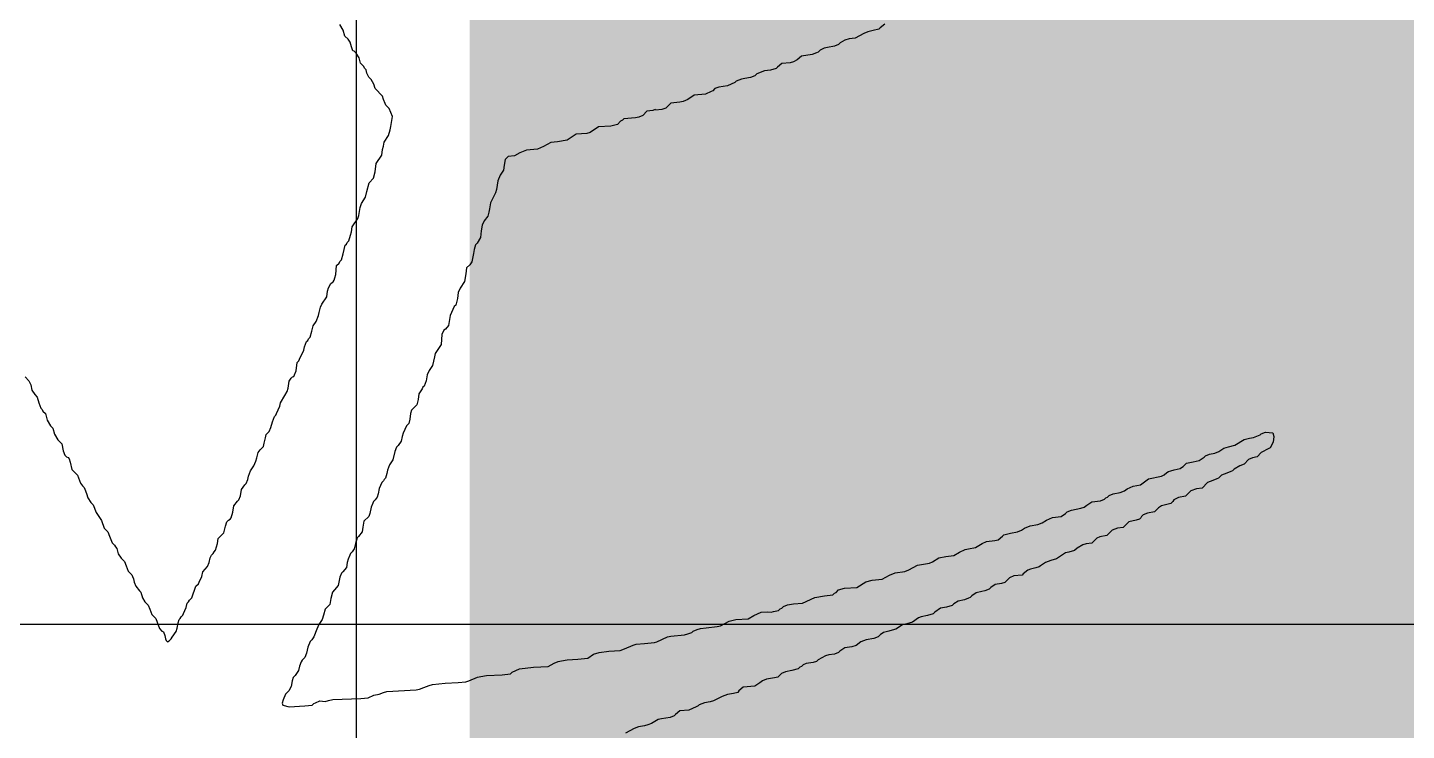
# Model space of a CAD drawing. Header units: inches. Extents: x -8 to 210, y -39 to 109.
# Drawn here: x 51.187 to 53.386, y 33.491 to 34.612 of the extents above; entities that cross this region are included whole.
import ezdxf

# ---------------------------------------------------------------- set-up
doc = ezdxf.new("R2010")
doc.units = ezdxf.units.IN
for name, color, linetype in [('Bottom Layer', 5, 'Continuous'), ('Bottom Overlay', 54, 'Continuous'), ('Top Layer', 1, 'Continuous')]:
    doc.layers.add(name, color=color, linetype=linetype)

msp = doc.modelspace()

# ---------------------------------------------------------------- hatches: boundary and pattern name
at = {"layer": 'Top Layer'}
msp.add_hatch(color=1, dxfattribs=at).paths.add_polyline_path([(51.8922, 15.7226), (53.9702, 15.7226), (53.9702, 46.99), (51.8922, 46.99)])

# ---------------------------------------------------------------- linework, layer by layer
at = {"layer": 'Bottom Layer'}
msp.add_line((60.1472, 33.6602), (19.6483, 33.6602), dxfattribs=at)
at = {"layer": 'Bottom Overlay'}
for p, q in [((51.6902, 34.608), (51.6849, 34.6172)), ((51.6928, 34.5988), (51.6902, 34.608)), ((52.5206, 34.6028), (52.5068, 34.5956)), ((52.5272, 34.6054), (52.5206, 34.6028)), ((52.5357, 34.6074), (52.5272, 34.6054)), ((52.5449, 34.61), (52.5357, 34.6074)), ((52.5468, 34.612), (52.5449, 34.61)), ((52.5541, 34.6179), (52.5468, 34.612)), ((51.6981, 34.5936), (51.6928, 34.5988)), ((51.7013, 34.589), (51.6981, 34.5936)), ((51.7033, 34.5818), (51.7013, 34.589)), ((51.7059, 34.5752), (51.7033, 34.5818)), ((52.4629, 34.5805), (52.4576, 34.5792)), ((52.474, 34.5824), (52.4629, 34.5805)), ((52.4806, 34.5851), (52.474, 34.5824)), ((52.4832, 34.5877), (52.4806, 34.5851)), ((52.4904, 34.5923), (52.4832, 34.5877)), ((52.4977, 34.5942), (52.4904, 34.5923)), ((52.5068, 34.5956), (52.4977, 34.5942)), ((51.7079, 34.5746), (51.7059, 34.5752)), ((51.7112, 34.5713), (51.7079, 34.5746)), ((51.7158, 34.5641), (51.7112, 34.5713)), ((51.7177, 34.5555), (51.7158, 34.5641)), ((52.4143, 34.5608), (52.4084, 34.5575)), ((52.4216, 34.5667), (52.4143, 34.5608)), ((52.4386, 34.5693), (52.4216, 34.5667)), ((52.4452, 34.5719), (52.4386, 34.5693)), ((52.4478, 34.5733), (52.4452, 34.5719)), ((52.4511, 34.5765), (52.4478, 34.5733)), ((52.4576, 34.5792), (52.4511, 34.5765)), ((51.723, 34.5503), (51.7177, 34.5555)), ((51.7243, 34.5477), (51.723, 34.5503)), ((51.7269, 34.545), (51.7243, 34.5477)), ((51.7282, 34.5398), (51.7269, 34.545)), ((51.7309, 34.5332), (51.7282, 34.5398)), ((52.3501, 34.5385), (52.3468, 34.5352)), ((52.3625, 34.5431), (52.3501, 34.5385)), ((52.3717, 34.5444), (52.3625, 34.5431)), ((52.3809, 34.547), (52.3717, 34.5444)), ((52.3829, 34.549), (52.3809, 34.547)), ((52.3901, 34.5549), (52.3829, 34.549)), ((52.4032, 34.5562), (52.3901, 34.5549)), ((52.4084, 34.5575), (52.4032, 34.5562)), ((51.7348, 34.5293), (51.7309, 34.5332)), ((51.7394, 34.5221), (51.7348, 34.5293)), ((51.7413, 34.5149), (51.7394, 34.5221)), ((51.7532, 34.5031), (51.7413, 34.5149)), ((52.2832, 34.5149), (52.2799, 34.5116)), ((52.2897, 34.5175), (52.2832, 34.5149)), ((52.3035, 34.5195), (52.2897, 34.5175)), ((52.3153, 34.5247), (52.3035, 34.5195)), ((52.3173, 34.5267), (52.3153, 34.5247)), ((52.3258, 34.53), (52.3173, 34.5267)), ((52.331, 34.5313), (52.3258, 34.53)), ((52.3402, 34.5326), (52.331, 34.5313)), ((52.3468, 34.5352), (52.3402, 34.5326)), ((51.7545, 34.4978), (51.7532, 34.5031)), ((51.7571, 34.4913), (51.7545, 34.4978)), ((52.213, 34.4919), (52.2051, 34.484)), ((52.2274, 34.4932), (52.213, 34.4919)), ((52.2327, 34.4945), (52.2274, 34.4932)), ((52.2399, 34.4978), (52.2327, 34.4945)), ((52.2504, 34.5044), (52.2399, 34.4978)), ((52.2681, 34.5063), (52.2504, 34.5044)), ((52.2773, 34.5103), (52.2681, 34.5063)), ((52.2799, 34.5116), (52.2773, 34.5103)), ((51.7584, 34.4886), (51.7571, 34.4913)), ((51.7637, 34.4834), (51.7584, 34.4886)), ((51.7689, 34.4703), (51.7637, 34.4834)), ((51.7663, 34.4545), (51.7689, 34.4703)), ((52.1618, 34.4696), (52.1566, 34.4683)), ((52.1684, 34.4722), (52.1618, 34.4696)), ((52.1749, 34.4788), (52.1684, 34.4722)), ((52.1841, 34.4801), (52.1749, 34.4788)), ((52.188, 34.4814), (52.1841, 34.4801)), ((52.1887, 34.4808), (52.188, 34.4814)), ((52.1985, 34.4814), (52.1887, 34.4808)), ((52.2051, 34.484), (52.1985, 34.4814)), ((51.7623, 34.4401), (51.765, 34.4493)), ((51.765, 34.4493), (51.7663, 34.4545)), ((52.0975, 34.4539), (52.0844, 34.4447)), ((52.1172, 34.4552), (52.0975, 34.4539)), ((52.1277, 34.4578), (52.1172, 34.4552)), ((52.1329, 34.4631), (52.1277, 34.4578)), ((52.1356, 34.4644), (52.1329, 34.4631)), ((52.1382, 34.467), (52.1356, 34.4644)), ((52.1566, 34.4683), (52.1382, 34.467)), ((51.7545, 34.423), (51.7558, 34.4296)), ((51.7558, 34.4296), (51.7623, 34.4401)), ((52.0214, 34.4289), (52.0096, 34.4224)), ((52.0319, 34.4303), (52.0214, 34.4289)), ((52.0477, 34.4329), (52.0319, 34.4303)), ((52.0621, 34.4421), (52.0477, 34.4329)), ((52.0792, 34.4434), (52.0621, 34.4421)), ((52.0844, 34.4447), (52.0792, 34.4434)), ((51.7427, 34.3955), (51.7518, 34.4086)), ((51.7518, 34.4086), (51.7532, 34.4178)), ((51.7532, 34.4178), (51.7545, 34.423)), ((51.9532, 34.4066), (51.9486, 34.402)), ((51.9637, 34.4079), (51.9532, 34.4066)), ((51.9722, 34.4125), (51.9637, 34.4079)), ((51.9827, 34.4165), (51.9722, 34.4125)), ((52.0004, 34.4184), (51.9827, 34.4165)), ((52.0096, 34.4224), (52.0004, 34.4184)), ((51.7387, 34.3719), (51.7413, 34.3824)), ((51.7413, 34.3824), (51.7427, 34.3955)), ((51.946, 34.385), (51.9408, 34.3771)), ((51.9473, 34.3929), (51.946, 34.385)), ((51.9486, 34.402), (51.9473, 34.3929)), ((51.7282, 34.3509), (51.7315, 34.3647)), ((51.7315, 34.3647), (51.7387, 34.3719)), ((51.9368, 34.3679), (51.9349, 34.3542)), ((51.9408, 34.3771), (51.9368, 34.3679)), ((51.7197, 34.3319), (51.7256, 34.3417)), ((51.7256, 34.3417), (51.7282, 34.3509)), ((51.9335, 34.3489), (51.925, 34.3325)), ((51.9349, 34.3542), (51.9335, 34.3489)), ((51.7151, 34.3128), (51.7171, 34.3253)), ((51.7171, 34.3253), (51.7197, 34.3319)), ((51.9224, 34.3181), (51.9211, 34.3115)), ((51.9237, 34.3233), (51.9224, 34.3181)), ((51.925, 34.3325), (51.9237, 34.3233)), ((51.7033, 34.2866), (51.7046, 34.2945)), ((51.7046, 34.2945), (51.7138, 34.3076)), ((51.7138, 34.3076), (51.7151, 34.3128)), ((51.9119, 34.2971), (51.9106, 34.2879)), ((51.9152, 34.3043), (51.9119, 34.2971)), ((51.9211, 34.3115), (51.9152, 34.3043)), ((51.6967, 34.2695), (51.6994, 34.2722)), ((51.6994, 34.2722), (51.702, 34.2814)), ((51.702, 34.2814), (51.7033, 34.2866)), ((51.9093, 34.2774), (51.904, 34.2682)), ((51.9106, 34.2879), (51.9093, 34.2774)), ((51.6876, 34.242), (51.6902, 34.2512)), ((51.6902, 34.2512), (51.6935, 34.265)), ((51.6935, 34.265), (51.6954, 34.2669)), ((51.6954, 34.2669), (51.6967, 34.2695)), ((51.8981, 34.2518), (51.8968, 34.244)), ((51.8994, 34.2584), (51.8981, 34.2518)), ((51.9014, 34.2656), (51.8994, 34.2584)), ((51.904, 34.2682), (51.9014, 34.2656)), ((51.6784, 34.2184), (51.6797, 34.2328)), ((51.6797, 34.2328), (51.6836, 34.2367)), ((51.6836, 34.2367), (51.6849, 34.2394)), ((51.6849, 34.2394), (51.6876, 34.242)), ((51.887, 34.2289), (51.8857, 34.2197)), ((51.8922, 34.2341), (51.887, 34.2289)), ((51.8955, 34.2387), (51.8922, 34.2341)), ((51.8968, 34.244), (51.8955, 34.2387)), ((51.6705, 34.204), (51.6725, 34.2059)), ((51.6725, 34.2059), (51.6744, 34.2066)), ((51.6744, 34.2066), (51.6758, 34.2092)), ((51.6758, 34.2092), (51.6771, 34.2131)), ((51.6771, 34.2131), (51.6784, 34.2184)), ((51.8837, 34.2072), (51.8771, 34.1967)), ((51.8857, 34.2197), (51.8837, 34.2072)), ((51.6639, 34.183), (51.6653, 34.1921)), ((51.6653, 34.1921), (51.6666, 34.1974)), ((51.6666, 34.1974), (51.6705, 34.204)), ((51.8738, 34.1895), (51.8725, 34.1803)), ((51.8771, 34.1967), (51.8738, 34.1895)), ((51.6521, 34.158), (51.6541, 34.1666)), ((51.6541, 34.1666), (51.6561, 34.1712)), ((51.6561, 34.1712), (51.6639, 34.183)), ((51.8673, 34.1672), (51.8607, 34.1528)), ((51.8699, 34.1698), (51.8673, 34.1672)), ((51.8725, 34.1803), (51.8699, 34.1698)), ((51.6423, 34.1364), (51.6469, 34.1436)), ((51.6469, 34.1436), (51.6508, 34.1528)), ((51.6508, 34.1528), (51.6521, 34.158)), ((51.8607, 34.1528), (51.8581, 34.137)), ((51.6351, 34.1161), (51.6377, 34.1187)), ((51.6377, 34.1187), (51.6403, 34.1279)), ((51.6403, 34.1279), (51.6423, 34.1364)), ((51.8476, 34.1226), (51.8463, 34.1069)), ((51.8509, 34.1298), (51.8476, 34.1226)), ((51.8535, 34.1311), (51.8509, 34.1298)), ((51.8581, 34.137), (51.8535, 34.1311)), ((51.6207, 34.0833), (51.6272, 34.0977)), ((51.6272, 34.0977), (51.6285, 34.1029)), ((51.6285, 34.1029), (51.6318, 34.1115)), ((51.6318, 34.1115), (51.6338, 34.1134)), ((51.6338, 34.1134), (51.6351, 34.1161)), ((51.8463, 34.1069), (51.8371, 34.0924)), ((51.6154, 34.0649), (51.6167, 34.078)), ((51.6167, 34.078), (51.6193, 34.0806)), ((51.6193, 34.0806), (51.6207, 34.0833)), ((51.8358, 34.0872), (51.8325, 34.0734)), ((51.8371, 34.0924), (51.8358, 34.0872)), ((51.1831, 34.0551), (51.189, 34.0491)), ((51.6043, 34.0485), (51.6075, 34.0531)), ((51.6075, 34.0531), (51.6095, 34.0551)), ((51.6095, 34.0551), (51.6115, 34.0557)), ((51.6115, 34.0557), (51.6128, 34.0583)), ((51.6128, 34.0583), (51.6154, 34.0649)), ((51.824, 34.0583), (51.8227, 34.0491)), ((51.8273, 34.0655), (51.824, 34.0583)), ((51.8325, 34.0734), (51.8273, 34.0655)), ((51.189, 34.0491), (51.1917, 34.0426)), ((51.1917, 34.0426), (51.1936, 34.0341)), ((51.1936, 34.0341), (51.1982, 34.0268)), ((51.597, 34.0255), (51.601, 34.0321)), ((51.601, 34.0321), (51.6023, 34.0373)), ((51.6023, 34.0373), (51.6043, 34.0485)), ((51.8161, 34.036), (51.8109, 34.0282)), ((51.8174, 34.0387), (51.8161, 34.036)), ((51.8194, 34.0406), (51.8174, 34.0387)), ((51.8227, 34.0491), (51.8194, 34.0406)), ((51.1982, 34.0268), (51.2022, 34.0229)), ((51.2022, 34.0229), (51.2048, 34.0137)), ((51.2048, 34.0137), (51.2081, 34.0052)), ((51.5839, 33.9967), (51.5892, 34.0085)), ((51.5892, 34.0085), (51.5905, 34.0137)), ((51.5905, 34.0137), (51.597, 34.0255)), ((51.8076, 34.0104), (51.7991, 34.0019)), ((51.8096, 34.019), (51.8076, 34.0104)), ((51.8109, 34.0282), (51.8096, 34.019)), ((51.2081, 34.0052), (51.21, 34.0032)), ((51.21, 34.0032), (51.2113, 34.0006)), ((51.2113, 34.0006), (51.2153, 33.9967)), ((51.2153, 33.9967), (51.2179, 33.9862)), ((51.2179, 33.9862), (51.2232, 33.977)), ((51.5774, 33.9836), (51.5806, 33.9921)), ((51.5806, 33.9921), (51.5826, 33.994)), ((51.5826, 33.994), (51.5839, 33.9967)), ((51.7964, 33.9875), (51.7951, 33.9809)), ((51.7978, 33.9967), (51.7964, 33.9875)), ((51.7991, 34.0019), (51.7978, 33.9967)), ((51.2232, 33.977), (51.2271, 33.9731)), ((51.2271, 33.9731), (51.2297, 33.9639)), ((51.2297, 33.9639), (51.235, 33.9547)), ((51.5675, 33.9632), (51.5721, 33.9678)), ((51.5721, 33.9678), (51.5747, 33.9744)), ((51.5747, 33.9744), (51.5774, 33.9836)), ((51.786, 33.9652), (51.7846, 33.9599)), ((51.7912, 33.977), (51.786, 33.9652)), ((51.7951, 33.9809), (51.7912, 33.977)), ((53.1529, 33.9626), (53.1549, 33.9645)), ((53.1549, 33.9645), (53.1615, 33.9672)), ((53.1615, 33.9672), (53.1733, 33.9658)), ((53.1733, 33.9658), (53.1752, 33.9599)), ((51.235, 33.9547), (51.2415, 33.9481)), ((51.2415, 33.9481), (51.2435, 33.937)), ((51.5577, 33.9389), (51.5629, 33.9442)), ((51.5629, 33.9442), (51.5642, 33.9494)), ((51.5642, 33.9494), (51.5662, 33.958)), ((51.5662, 33.958), (51.5675, 33.9632)), ((51.7755, 33.9429), (51.7728, 33.9363)), ((51.7781, 33.9455), (51.7755, 33.9429)), ((51.7827, 33.9527), (51.7781, 33.9455)), ((51.7846, 33.9599), (51.7827, 33.9527)), ((53.0952, 33.9416), (53.1024, 33.9435)), ((53.1024, 33.9435), (53.1129, 33.9462)), ((53.1129, 33.9462), (53.1274, 33.9553)), ((53.1274, 33.9553), (53.1359, 33.9573)), ((53.1359, 33.9573), (53.1424, 33.9586)), ((53.1424, 33.9586), (53.1529, 33.9626)), ((53.1693, 33.9422), (53.1667, 33.9409)), ((53.1739, 33.9508), (53.1693, 33.9422)), ((53.1752, 33.9599), (53.1739, 33.9508)), ((51.2435, 33.937), (51.2461, 33.9304)), ((51.2461, 33.9304), (51.2487, 33.9278)), ((51.2487, 33.9278), (51.2514, 33.9265)), ((51.2514, 33.9265), (51.2533, 33.9245)), ((51.2533, 33.9245), (51.2546, 33.9193)), ((51.5478, 33.9134), (51.5511, 33.9206)), ((51.5511, 33.9206), (51.5524, 33.9258)), ((51.5524, 33.9258), (51.5544, 33.9344)), ((51.5544, 33.9344), (51.5577, 33.9389)), ((51.7696, 33.9226), (51.7643, 33.9147)), ((51.7728, 33.9363), (51.7696, 33.9226)), ((53.0355, 33.9173), (53.046, 33.9199)), ((53.046, 33.9199), (53.0559, 33.9219)), ((53.0559, 33.9219), (53.0637, 33.9271)), ((53.0637, 33.9271), (53.0657, 33.9291)), ((53.0657, 33.9291), (53.0723, 33.9317)), ((53.0723, 33.9317), (53.0808, 33.9337)), ((53.0808, 33.9337), (53.0873, 33.9363)), ((53.0873, 33.9363), (53.0952, 33.9416)), ((53.1346, 33.9232), (53.1274, 33.916)), ((53.1411, 33.9258), (53.1346, 33.9232)), ((53.1484, 33.9278), (53.1411, 33.9258)), ((53.1549, 33.9344), (53.1484, 33.9278)), ((53.1667, 33.9409), (53.1549, 33.9344)), ((51.2546, 33.9193), (51.2573, 33.9075)), ((51.2573, 33.9075), (51.2664, 33.8983)), ((51.2664, 33.8983), (51.271, 33.8858)), ((51.5393, 33.897), (51.5426, 33.9055)), ((51.5426, 33.9055), (51.5478, 33.9134)), ((51.7597, 33.9009), (51.7577, 33.8937)), ((51.761, 33.9062), (51.7597, 33.9009)), ((51.7643, 33.9147), (51.761, 33.9062)), ((52.9955, 33.897), (53.0001, 33.8989)), ((53.0001, 33.8989), (53.004, 33.9029)), ((53.004, 33.9029), (53.0067, 33.9042)), ((53.0067, 33.9042), (53.0106, 33.9055)), ((53.0106, 33.9055), (53.0159, 33.9068)), ((53.0159, 33.9068), (53.0257, 33.9088)), ((53.0257, 33.9088), (53.0277, 33.9107)), ((53.0277, 33.9107), (53.0303, 33.9121)), ((53.0303, 33.9121), (53.0355, 33.9173)), ((53.0913, 33.8983), (53.0867, 33.8937)), ((53.0998, 33.9016), (53.0913, 33.8983)), ((53.1064, 33.9042), (53.0998, 33.9016)), ((53.109, 33.9055), (53.1064, 33.9042)), ((53.1116, 33.9081), (53.109, 33.9055)), ((53.1208, 33.9134), (53.1116, 33.9081)), ((53.1274, 33.916), (53.1208, 33.9134)), ((51.271, 33.8858), (51.2743, 33.8812)), ((51.2743, 33.8812), (51.2769, 33.8786)), ((51.2769, 33.8786), (51.2782, 33.876)), ((51.2782, 33.876), (51.2809, 33.8694)), ((51.5282, 33.8753), (51.5334, 33.8832)), ((51.5334, 33.8832), (51.5354, 33.8852)), ((51.5354, 33.8852), (51.538, 33.8917)), ((51.538, 33.8917), (51.5393, 33.897)), ((51.7479, 33.8773), (51.7459, 33.8688)), ((51.7518, 33.8865), (51.7479, 33.8773)), ((51.7545, 33.8891), (51.7518, 33.8865)), ((51.7558, 33.8917), (51.7545, 33.8891)), ((51.7577, 33.8937), (51.7558, 33.8917)), ((52.9365, 33.8734), (52.9411, 33.8766)), ((52.9411, 33.8766), (52.9503, 33.8806)), ((52.9503, 33.8806), (52.9621, 33.8832)), ((52.9621, 33.8832), (52.9752, 33.8924)), ((52.9752, 33.8924), (52.9955, 33.897)), ((53.0513, 33.8766), (53.0427, 33.8734)), ((53.0605, 33.8779), (53.0513, 33.8766)), ((53.069, 33.8865), (53.0605, 33.8779)), ((53.0775, 33.8898), (53.069, 33.8865)), ((53.0841, 33.8924), (53.0775, 33.8898)), ((53.0867, 33.8937), (53.0841, 33.8924)), ((51.2809, 33.8694), (51.2828, 33.8622)), ((51.2828, 33.8622), (51.2874, 33.855)), ((51.2874, 33.855), (51.2914, 33.8511)), ((51.5157, 33.8497), (51.5216, 33.857)), ((51.5216, 33.857), (51.5236, 33.8589)), ((51.5236, 33.8589), (51.5262, 33.8655)), ((51.5262, 33.8655), (51.5282, 33.8753)), ((51.7374, 33.8537), (51.7348, 33.8471)), ((51.7387, 33.8563), (51.7374, 33.8537)), ((51.7413, 33.8589), (51.7387, 33.8563)), ((51.7446, 33.8635), (51.7413, 33.8589)), ((51.7459, 33.8688), (51.7446, 33.8635)), ((52.8768, 33.8504), (52.8847, 33.8556)), ((52.8847, 33.8556), (52.8984, 33.8576)), ((52.8984, 33.8576), (52.905, 33.8602)), ((52.905, 33.8602), (52.907, 33.8622)), ((52.907, 33.8622), (52.9096, 33.8635)), ((52.9096, 33.8635), (52.9122, 33.8661)), ((52.9122, 33.8661), (52.9188, 33.8688)), ((52.9188, 33.8688), (52.9299, 33.8707)), ((52.9299, 33.8707), (52.9365, 33.8734)), ((53.0139, 33.8563), (53.0106, 33.853)), ((53.0152, 33.8589), (53.0139, 33.8563)), ((53.0185, 33.8609), (53.0152, 33.8589)), ((53.0231, 33.8629), (53.0185, 33.8609)), ((53.0342, 33.8648), (53.0231, 33.8629)), ((53.0427, 33.8734), (53.0342, 33.8648)), ((51.2914, 33.8511), (51.296, 33.8386)), ((51.296, 33.8386), (51.2992, 33.834)), ((51.2992, 33.834), (51.3045, 33.8261)), ((51.5118, 33.8301), (51.5144, 33.8392)), ((51.5144, 33.8392), (51.5157, 33.8497)), ((51.7309, 33.8327), (51.723, 33.8248)), ((51.7328, 33.8373), (51.7309, 33.8327)), ((51.7348, 33.8471), (51.7328, 33.8373)), ((52.8217, 33.8307), (52.8355, 33.8327)), ((52.8355, 33.8327), (52.8427, 33.8373)), ((52.8427, 33.8373), (52.8453, 33.8399)), ((52.8453, 33.8399), (52.8519, 33.8425)), ((52.8519, 33.8425), (52.867, 33.8458)), ((52.867, 33.8458), (52.8722, 33.8471)), ((52.8722, 33.8471), (52.8768, 33.8504)), ((52.964, 33.8327), (52.9627, 33.8301)), ((52.9667, 33.8353), (52.964, 33.8327)), ((52.9732, 33.8379), (52.9667, 33.8353)), ((52.9844, 33.8399), (52.9732, 33.8379)), ((52.9909, 33.8465), (52.9844, 33.8399)), ((52.9955, 33.8497), (52.9909, 33.8465)), ((53.0106, 33.853), (52.9955, 33.8497)), ((51.3045, 33.8261), (51.3091, 33.8137)), ((51.3091, 33.8137), (51.315, 33.8078)), ((51.5, 33.8064), (51.5026, 33.8169)), ((51.5026, 33.8169), (51.5046, 33.8242)), ((51.5046, 33.8242), (51.5072, 33.8268)), ((51.5072, 33.8268), (51.5098, 33.8281)), ((51.5098, 33.8281), (51.5118, 33.8301)), ((51.7217, 33.8156), (51.7204, 33.8078)), ((51.723, 33.8248), (51.7217, 33.8156)), ((52.7659, 33.8078), (52.7725, 33.8104)), ((52.7725, 33.8104), (52.7771, 33.8137)), ((52.7771, 33.8137), (52.7863, 33.8176)), ((52.7863, 33.8176), (52.7987, 33.8196)), ((52.7987, 33.8196), (52.8053, 33.8222)), ((52.8053, 33.8222), (52.8125, 33.8268)), ((52.8125, 33.8268), (52.8217, 33.8307)), ((52.9168, 33.8104), (52.9083, 33.8019)), ((52.9253, 33.8137), (52.9168, 33.8104)), ((52.9345, 33.815), (52.9253, 33.8137)), ((52.9437, 33.8242), (52.9345, 33.815)), ((52.9555, 33.8268), (52.9437, 33.8242)), ((52.9608, 33.8281), (52.9555, 33.8268)), ((52.9627, 33.8301), (52.9608, 33.8281)), ((51.315, 33.8078), (51.3176, 33.8012)), ((51.3176, 33.8012), (51.3215, 33.7907)), ((51.3215, 33.7907), (51.3255, 33.7868)), ((51.4868, 33.7789), (51.4895, 33.7894)), ((51.4895, 33.7894), (51.4908, 33.7973)), ((51.4908, 33.7973), (51.5, 33.8064)), ((51.7099, 33.7894), (51.7079, 33.7809)), ((51.7125, 33.7986), (51.7099, 33.7894)), ((51.7145, 33.8005), (51.7125, 33.7986)), ((51.7204, 33.8078), (51.7145, 33.8005)), ((52.699, 33.7828), (52.7095, 33.7894)), ((52.7095, 33.7894), (52.7167, 33.7927)), ((52.7167, 33.7927), (52.7299, 33.794)), ((52.7299, 33.794), (52.7351, 33.7953)), ((52.7351, 33.7953), (52.7423, 33.8012)), ((52.7423, 33.8012), (52.7443, 33.8032)), ((52.7443, 33.8032), (52.7548, 33.8058)), ((52.7548, 33.8058), (52.7659, 33.8078)), ((52.8755, 33.7887), (52.8702, 33.7874)), ((52.8847, 33.79), (52.8755, 33.7887)), ((52.8925, 33.7979), (52.8847, 33.79)), ((52.8971, 33.7999), (52.8925, 33.7979)), ((52.9083, 33.8019), (52.8971, 33.7999)), ((51.3255, 33.7868), (51.3268, 33.7841)), ((51.3268, 33.7841), (51.3294, 33.7815)), ((51.3294, 33.7815), (51.3314, 33.773)), ((51.3314, 33.773), (51.336, 33.7658)), ((51.336, 33.7658), (51.3412, 33.7605)), ((51.4763, 33.7592), (51.4783, 33.7664)), ((51.4783, 33.7664), (51.4803, 33.771)), ((51.4803, 33.771), (51.4829, 33.7737)), ((51.4829, 33.7737), (51.4842, 33.7763)), ((51.4842, 33.7763), (51.4868, 33.7789)), ((51.7007, 33.771), (51.6981, 33.7645)), ((51.702, 33.7737), (51.7007, 33.771)), ((51.7046, 33.7763), (51.702, 33.7737)), ((51.7079, 33.7809), (51.7046, 33.7763)), ((52.6302, 33.7599), (52.6406, 33.7664)), ((52.6406, 33.7664), (52.6518, 33.7684)), ((52.6518, 33.7684), (52.6643, 33.7704)), ((52.6643, 33.7704), (52.6734, 33.7756)), ((52.6734, 33.7756), (52.6826, 33.7796)), ((52.6826, 33.7796), (52.6879, 33.7809)), ((52.6879, 33.7809), (52.699, 33.7828)), ((52.8361, 33.7704), (52.8283, 33.7651)), ((52.8427, 33.7743), (52.8361, 33.7704)), ((52.8479, 33.7756), (52.8427, 33.7743)), ((52.8571, 33.7782), (52.8479, 33.7756)), ((52.861, 33.7822), (52.8571, 33.7782)), ((52.8702, 33.7874), (52.861, 33.7822)), ((51.3412, 33.7605), (51.3438, 33.754)), ((51.3438, 33.754), (51.3471, 33.7454)), ((51.3471, 33.7454), (51.353, 33.7395)), ((51.4645, 33.7369), (51.4665, 33.7441)), ((51.4665, 33.7441), (51.4698, 33.7487)), ((51.4698, 33.7487), (51.4737, 33.7527)), ((51.4737, 33.7527), (51.4763, 33.7592)), ((51.6895, 33.7441), (51.6876, 33.7422)), ((51.6954, 33.7513), (51.6895, 33.7441)), ((51.6967, 33.7592), (51.6954, 33.7513)), ((51.6981, 33.7645), (51.6967, 33.7592)), ((52.5711, 33.7428), (52.5862, 33.7448)), ((52.5862, 33.7448), (52.5928, 33.7474)), ((52.5928, 33.7474), (52.6065, 33.7546)), ((52.6065, 33.7546), (52.6256, 33.7579)), ((52.6256, 33.7579), (52.6302, 33.7599)), ((52.7823, 33.7468), (52.7751, 33.7409)), ((52.7869, 33.7487), (52.7823, 33.7468)), ((52.7955, 33.7507), (52.7869, 33.7487)), ((52.8007, 33.752), (52.7955, 33.7507)), ((52.8027, 33.754), (52.8007, 33.752)), ((52.8105, 33.7592), (52.8027, 33.754)), ((52.8191, 33.7625), (52.8105, 33.7592)), ((52.8283, 33.7651), (52.8191, 33.7625)), ((51.353, 33.7395), (51.3543, 33.7369)), ((51.3543, 33.7369), (51.3557, 33.733)), ((51.3557, 33.733), (51.357, 33.7277)), ((51.357, 33.7277), (51.3596, 33.7212)), ((51.4554, 33.7212), (51.4593, 33.7251)), ((51.4593, 33.7251), (51.4606, 33.7277)), ((51.4606, 33.7277), (51.4645, 33.7369)), ((51.6823, 33.7225), (51.6764, 33.7153)), ((51.6836, 33.7304), (51.6823, 33.7225)), ((51.6849, 33.7356), (51.6836, 33.7304)), ((51.6876, 33.7422), (51.6849, 33.7356)), ((52.5095, 33.7192), (52.5239, 33.7284)), ((52.5239, 33.7284), (52.5344, 33.731)), ((52.5344, 33.731), (52.5501, 33.7323)), ((52.5501, 33.7323), (52.5619, 33.7389)), ((52.5619, 33.7389), (52.5711, 33.7428)), ((52.7305, 33.7238), (52.7233, 33.7192)), ((52.7404, 33.7258), (52.7305, 33.7238)), ((52.7456, 33.7271), (52.7404, 33.7258)), ((52.7535, 33.7349), (52.7456, 33.7271)), ((52.76, 33.7376), (52.7535, 33.7349)), ((52.7732, 33.7389), (52.76, 33.7376)), ((52.7751, 33.7409), (52.7732, 33.7389)), ((51.3596, 33.7212), (51.3655, 33.714)), ((51.3655, 33.714), (51.3675, 33.712)), ((51.3675, 33.712), (51.3701, 33.7028)), ((51.3701, 33.7028), (51.374, 33.6962)), ((51.4449, 33.6989), (51.4488, 33.7028)), ((51.4488, 33.7028), (51.4554, 33.7212)), ((51.6705, 33.7015), (51.6692, 33.6923)), ((51.6731, 33.712), (51.6705, 33.7015)), ((51.6764, 33.7153), (51.6731, 33.712)), ((52.4229, 33.6943), (52.4426, 33.7035)), ((52.4426, 33.7035), (52.4583, 33.7061)), ((52.4583, 33.7061), (52.4714, 33.7074)), ((52.4714, 33.7074), (52.474, 33.71)), ((52.474, 33.71), (52.4767, 33.7113)), ((52.4767, 33.7113), (52.4806, 33.7153)), ((52.4806, 33.7153), (52.4898, 33.7179)), ((52.4898, 33.7179), (52.5095, 33.7192)), ((52.6879, 33.7022), (52.6813, 33.6995)), ((52.6905, 33.7035), (52.6879, 33.7022)), ((52.6931, 33.7061), (52.6905, 33.7035)), ((52.7003, 33.7107), (52.6931, 33.7061)), ((52.7089, 33.7126), (52.7003, 33.7107)), ((52.7141, 33.714), (52.7089, 33.7126)), ((52.7207, 33.7166), (52.7141, 33.714)), ((52.7233, 33.7192), (52.7207, 33.7166)), ((51.374, 33.6962), (51.3793, 33.691)), ((51.3793, 33.691), (51.3819, 33.6844)), ((51.3819, 33.6844), (51.3852, 33.6759)), ((51.4344, 33.6753), (51.4357, 33.6779)), ((51.4357, 33.6779), (51.4396, 33.6871)), ((51.4396, 33.6871), (51.4416, 33.6943)), ((51.4416, 33.6943), (51.4435, 33.6962)), ((51.4435, 33.6962), (51.4449, 33.6989)), ((51.6613, 33.6844), (51.6587, 33.6753)), ((51.6692, 33.6923), (51.6613, 33.6844)), ((52.3455, 33.6746), (52.3573, 33.6799)), ((52.3573, 33.6799), (52.3671, 33.6805)), ((52.3671, 33.6805), (52.373, 33.6799)), ((52.373, 33.6799), (52.377, 33.6812)), ((52.377, 33.6812), (52.3848, 33.6825)), ((52.3848, 33.6825), (52.3875, 33.6851)), ((52.3875, 33.6851), (52.3901, 33.6864)), ((52.3901, 33.6864), (52.3927, 33.689)), ((52.3927, 33.689), (52.3993, 33.6917)), ((52.3993, 33.6917), (52.4084, 33.693)), ((52.4084, 33.693), (52.4229, 33.6943)), ((52.6341, 33.6799), (52.6315, 33.6772)), ((52.6433, 33.6864), (52.6341, 33.6799)), ((52.6525, 33.6877), (52.6433, 33.6864)), ((52.6616, 33.6903), (52.6525, 33.6877)), ((52.6643, 33.693), (52.6616, 33.6903)), ((52.6715, 33.6976), (52.6643, 33.693)), ((52.6813, 33.6995), (52.6715, 33.6976)), ((51.3852, 33.6759), (51.3911, 33.67)), ((51.3911, 33.67), (51.397, 33.6536)), ((51.4252, 33.6543), (51.4271, 33.6628)), ((51.4271, 33.6628), (51.4285, 33.668)), ((51.4285, 33.668), (51.4304, 33.67)), ((51.4304, 33.67), (51.4317, 33.6726)), ((51.4317, 33.6726), (51.4344, 33.6753)), ((51.6515, 33.6602), (51.6482, 33.653)), ((51.6567, 33.668), (51.6515, 33.6602)), ((51.6587, 33.6753), (51.6567, 33.668)), ((52.2694, 33.6549), (52.2871, 33.6569)), ((52.2871, 33.6569), (52.2923, 33.6582)), ((52.2923, 33.6582), (52.3061, 33.6654)), ((52.3061, 33.6654), (52.3166, 33.668)), ((52.3166, 33.668), (52.3363, 33.6694)), ((52.3363, 33.6694), (52.3455, 33.6746)), ((52.5823, 33.6595), (52.5718, 33.653)), ((52.5895, 33.6615), (52.5823, 33.6595)), ((52.5987, 33.6641), (52.5895, 33.6615)), ((52.6079, 33.6707), (52.5987, 33.6641)), ((52.6124, 33.6726), (52.6079, 33.6707)), ((52.6223, 33.6746), (52.6124, 33.6726)), ((52.6315, 33.6772), (52.6223, 33.6746)), ((51.397, 33.6536), (51.4009, 33.6497)), ((51.4009, 33.6497), (51.4035, 33.6484)), ((51.4035, 33.6484), (51.4055, 33.6425)), ((51.4055, 33.6425), (51.4068, 33.6372)), ((51.4068, 33.6372), (51.4081, 33.6346)), ((51.4081, 33.6346), (51.4101, 33.6326)), ((51.4101, 33.6326), (51.4127, 33.6339)), ((51.4127, 33.6339), (51.416, 33.6372)), ((51.416, 33.6372), (51.4173, 33.6398)), ((51.4173, 33.6398), (51.4239, 33.649)), ((51.4239, 33.649), (51.4252, 33.6543)), ((51.6403, 33.6359), (51.6377, 33.6333)), ((51.6436, 33.6405), (51.6403, 33.6359)), ((51.6482, 33.653), (51.6436, 33.6405)), ((52.1907, 33.6326), (52.2077, 33.6405)), ((52.2077, 33.6405), (52.213, 33.6418)), ((52.213, 33.6418), (52.2346, 33.6438)), ((52.2346, 33.6438), (52.2399, 33.6451)), ((52.2399, 33.6451), (52.2464, 33.6477)), ((52.2464, 33.6477), (52.2484, 33.6497)), ((52.2484, 33.6497), (52.255, 33.6523)), ((52.255, 33.6523), (52.2602, 33.6536)), ((52.2602, 33.6536), (52.2694, 33.6549)), ((52.5245, 33.6359), (52.516, 33.6326)), ((52.537, 33.6379), (52.5245, 33.6359)), ((52.5436, 33.6405), (52.537, 33.6379)), ((52.5475, 33.6444), (52.5436, 33.6405)), ((52.5501, 33.6457), (52.5475, 33.6444)), ((52.5521, 33.6477), (52.5501, 33.6457)), ((52.5606, 33.6497), (52.5521, 33.6477)), ((52.5659, 33.651), (52.5606, 33.6497)), ((52.5718, 33.653), (52.5659, 33.651)), ((51.6318, 33.6143), (51.6292, 33.6077)), ((51.6338, 33.6241), (51.6318, 33.6143)), ((51.6377, 33.6333), (51.6338, 33.6241)), ((52.0805, 33.6064), (52.0897, 33.6129)), ((52.0897, 33.6129), (52.0988, 33.6156)), ((52.0988, 33.6156), (52.1139, 33.6175)), ((52.1139, 33.6175), (52.1323, 33.6188)), ((52.1323, 33.6188), (52.1389, 33.6215)), ((52.1389, 33.6215), (52.1526, 33.6274)), ((52.1526, 33.6274), (52.1579, 33.6287)), ((52.1579, 33.6287), (52.171, 33.63)), ((52.171, 33.63), (52.1867, 33.6313)), ((52.1867, 33.6313), (52.1907, 33.6326)), ((52.474, 33.6129), (52.4649, 33.6116)), ((52.4806, 33.6156), (52.474, 33.6129)), ((52.4826, 33.6175), (52.4806, 33.6156)), ((52.4904, 33.6228), (52.4826, 33.6175)), ((52.5016, 33.6248), (52.4904, 33.6228)), ((52.5088, 33.6267), (52.5016, 33.6248)), ((52.516, 33.6326), (52.5088, 33.6267)), ((51.6207, 33.5939), (51.6187, 33.5867)), ((51.6233, 33.6005), (51.6207, 33.5939)), ((51.6246, 33.6031), (51.6233, 33.6005)), ((51.6292, 33.6077), (51.6246, 33.6031)), ((51.9716, 33.5893), (51.9939, 33.592)), ((51.9939, 33.592), (52.0175, 33.5933)), ((52.0175, 33.5933), (52.0267, 33.5985)), ((52.0267, 33.5985), (52.0332, 33.6011)), ((52.0332, 33.6011), (52.0385, 33.6024)), ((52.0385, 33.6024), (52.0477, 33.6038)), ((52.0477, 33.6038), (52.0647, 33.6051)), ((52.0647, 33.6051), (52.0805, 33.6064)), ((52.4189, 33.592), (52.4163, 33.5893)), ((52.4216, 33.5933), (52.4189, 33.592)), ((52.4242, 33.5959), (52.4216, 33.5933)), ((52.4288, 33.5979), (52.4242, 33.5959)), ((52.4399, 33.5998), (52.4288, 33.5979)), ((52.4452, 33.6011), (52.4399, 33.5998)), ((52.4478, 33.6038), (52.4452, 33.6011)), ((52.4596, 33.6103), (52.4478, 33.6038)), ((52.4649, 33.6116), (52.4596, 33.6103)), ((51.6088, 33.5703), (51.6075, 33.5611)), ((51.6102, 33.5756), (51.6088, 33.5703)), ((51.6134, 33.5788), (51.6102, 33.5756)), ((51.6187, 33.5867), (51.6134, 33.5788)), ((51.8529, 33.5664), (51.8738, 33.5677)), ((51.8738, 33.5677), (51.8857, 33.569)), ((51.8857, 33.569), (51.8909, 33.5703)), ((51.8909, 33.5703), (51.9047, 33.5762)), ((51.9047, 33.5762), (51.9099, 33.5775)), ((51.9099, 33.5775), (51.9191, 33.5788)), ((51.9191, 33.5788), (51.944, 33.5801)), ((51.944, 33.5801), (51.9572, 33.5815)), ((51.9572, 33.5815), (51.9598, 33.5841)), ((51.9598, 33.5841), (51.9716, 33.5893)), ((52.3593, 33.5703), (52.3547, 33.567)), ((52.3658, 33.5729), (52.3593, 33.5703)), ((52.3783, 33.5749), (52.3658, 33.5729)), ((52.3835, 33.5762), (52.3783, 33.5749)), ((52.3894, 33.5821), (52.3835, 33.5762)), ((52.396, 33.5847), (52.3894, 33.5821)), ((52.4058, 33.5867), (52.396, 33.5847)), ((52.4163, 33.5893), (52.4058, 33.5867)), ((51.5984, 33.5493), (51.5944, 33.5401)), ((51.6036, 33.5546), (51.5984, 33.5493)), ((51.6075, 33.5611), (51.6036, 33.5546)), ((51.7302, 33.5434), (51.7394, 33.5473)), ((51.7394, 33.5473), (51.7479, 33.5493)), ((51.7479, 33.5493), (51.7545, 33.5519)), ((51.7545, 33.5519), (51.7597, 33.5533)), ((51.7597, 33.5533), (51.8069, 33.5559)), ((51.8069, 33.5559), (51.8122, 33.5572)), ((51.8122, 33.5572), (51.8188, 33.5598)), ((51.8188, 33.5598), (51.8273, 33.5631)), ((51.8273, 33.5631), (51.8325, 33.5644)), ((51.8325, 33.5644), (51.8529, 33.5664)), ((52.3035, 33.5487), (52.295, 33.5454)), ((52.3127, 33.55), (52.3035, 33.5487)), ((52.3199, 33.5519), (52.3127, 33.55)), ((52.3212, 33.5546), (52.3199, 33.5519)), ((52.3284, 33.5605), (52.3212, 33.5546)), ((52.3468, 33.5618), (52.3284, 33.5605)), ((52.3547, 33.567), (52.3468, 33.5618)), ((51.5944, 33.5401), (51.5931, 33.5349)), ((51.5931, 33.5349), (51.5938, 33.5316)), ((51.5938, 33.5316), (51.6043, 33.529)), ((51.6043, 33.529), (51.6292, 33.5303)), ((51.6292, 33.5303), (51.641, 33.5316)), ((51.641, 33.5316), (51.6436, 33.5342)), ((51.6436, 33.5342), (51.6462, 33.5355)), ((51.6462, 33.5355), (51.6528, 33.5382)), ((51.6528, 33.5382), (51.6613, 33.5375)), ((51.6613, 33.5375), (51.6666, 33.5388)), ((51.6666, 33.5388), (51.6738, 33.5408)), ((51.6738, 33.5408), (51.7184, 33.5421)), ((51.7184, 33.5421), (51.7302, 33.5434)), ((52.2418, 33.5237), (52.2274, 33.5224)), ((52.2536, 33.529), (52.2418, 33.5237)), ((52.2563, 33.5303), (52.2536, 33.529)), ((52.2582, 33.5323), (52.2563, 33.5303)), ((52.2668, 33.5355), (52.2582, 33.5323)), ((52.2759, 33.5369), (52.2668, 33.5355)), ((52.2812, 33.5382), (52.2759, 33.5369)), ((52.295, 33.5454), (52.2812, 33.5382)), ((52.1821, 33.5021), (52.1762, 33.5001)), ((52.1926, 33.5086), (52.1821, 33.5021)), ((52.1979, 33.51), (52.1926, 33.5086)), ((52.2117, 33.5119), (52.1979, 33.51)), ((52.2182, 33.5146), (52.2117, 33.5119)), ((52.2202, 33.5165), (52.2182, 33.5146)), ((52.2274, 33.5224), (52.2202, 33.5165)), ((52.1546, 33.4942), (52.1408, 33.487)), ((52.1612, 33.4968), (52.1546, 33.4942)), ((52.171, 33.4988), (52.1612, 33.4968)), ((52.1762, 33.5001), (52.171, 33.4988))]:
    msp.add_line(p, q, dxfattribs=at)
at = {"layer": 'Top Layer'}
msp.add_line((51.7109, 46.99), (51.7109, 16.6913), dxfattribs=at)

doc.saveas('drawing.dxf')
